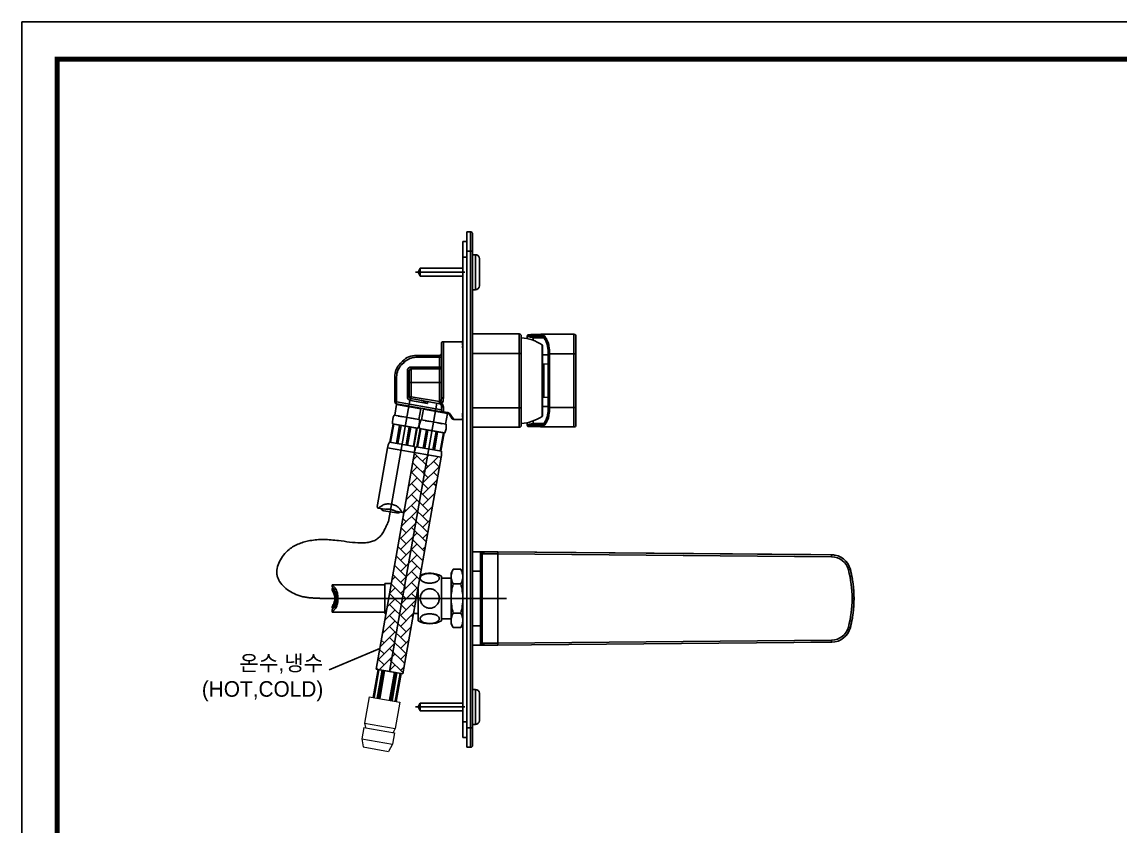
# Model space of a CAD drawing. Extents: x 0 to 1128, y 0 to 827.
# Drawn here: x 0 to 564, y 413 to 827 of the extents above; entities that cross this region are included whole.
import ezdxf

# ---------------------------------------------------------------- set-up
doc = ezdxf.new("R2010")
doc.units = 0
doc.header["$LTSCALE"] = 10
doc.header["$MEASUREMENT"] = 0
doc.linetypes.add('CENTER2', pattern=[28.575, 19.05, -3.175, 3.175, -3.175])
doc.layers.get('0').update_dxf_attribs({"linetype": 'CONTINUOUS'})
doc.layers.add('DEF_LAYER_ASSEM_MEMBER', color=7, linetype='CONTINUOUS')
doc.layers.add('중심선', color=1, linetype='CENTER2')
doc.layers.add('실선', color=7, linetype='CONTINUOUS', lineweight=25)
doc.layers.add('치수선', color=7, linetype='CONTINUOUS', lineweight=20)
doc.styles.add('Daelim Dimension', font='')
doc.styles.get('Daelim Dimension').set_extended_font_data('나눔고딕')

msp = doc.modelspace()

# ---------------------------------------------------------------- hatches: boundary and pattern name
at = {"ltscale": 0.5}
h = msp.add_hatch(dxfattribs=at)
h.set_pattern_fill('AR-HBONE', color=0, style=0)
h.set_pattern_definition([(45, (-1321.4977, -394.7), (4e-16, 5.656854), [12, -4]), (135, (-1318.6692, -391.8718), (4e-16, 5.656854), [12, -4])])
edge = h.paths.add_edge_path()
edge.add_line((201.62, 605.42), (181.97, 494.01))
edge.add_line((215.4, 602.99), (195.76, 491.58))
edge.add_line((195.76, 491.58), (181.97, 494.01))
edge.add_line((215.4, 602.99), (187.83, 607.85))

# ---------------------------------------------------------------- linework, layer by layer
msp.add_line((183.86, 504.7), (157.84, 493.68), dxfattribs=at)
for p, q in [((182.96, 493.84), (180.45, 479.56)), ((182.96, 493.84), (180.45, 479.56)), ((183.44, 493.75), (180.93, 479.47)), ((183.44, 493.75), (180.93, 479.47)), ((185.05, 493.47), (182.53, 479.19)), ((185.05, 493.47), (182.53, 479.19)), ((185.53, 493.39), (183.01, 479.11)), ((185.53, 493.39), (183.01, 479.11)), ((185.85, 493.33), (183.33, 479.05)), ((185.85, 493.33), (183.33, 479.05)), ((186.33, 493.25), (183.81, 478.97)), ((186.33, 493.25), (183.81, 478.97)), ((191.41, 492.35), (188.89, 478.07)), ((191.41, 492.35), (188.89, 478.07)), ((191.89, 492.27), (189.37, 477.99)), ((191.89, 492.27), (189.37, 477.99)), ((192.21, 492.21), (189.69, 477.93)), ((192.21, 492.21), (189.69, 477.93)), ((192.69, 492.12), (190.17, 477.84)), ((192.69, 492.12), (190.17, 477.84)), ((194.29, 491.84), (191.77, 477.56)), ((194.29, 491.84), (191.77, 477.56)), ((194.77, 491.76), (192.25, 477.48)), ((194.77, 491.76), (192.25, 477.48))]:
    msp.add_line(p, q)
msp.add_lwpolyline([(0, 0), (1128.4, 0), (1128.4, 826.8), (0, 826.8)], close=True, dxfattribs=at)
at = {"color": 5, "linetype": 'ByBlock', "lineweight": 200, "const_width": 2.6}
msp.add_lwpolyline([(18.14, 35.4), (1110.14, 35.4), (1110.14, 807.6), (18.14, 807.6)], close=True, dxfattribs=at)
at = {"layer": 'DEF_LAYER_ASSEM_MEMBER', "color": 7, "linetype": 'Continuous'}
for p, q in [((228.52, 453.9), (228.52, 718.9)), ((230.52, 718.9), (228.52, 718.9)), ((231.52, 717.9), (231.52, 454.9)), ((226.52, 713.9), (226.52, 458.9)), ((226.52, 713.9), (228.52, 713.9)), ((233.02, 707.15), (231.52, 707.15)), ((203.52, 698.15), (204.67, 700.15)), ((204.67, 696.15), (204.67, 700.15)), ((226.52, 700.15), (204.67, 700.15)), ((235.02, 705.15), (235.02, 691.15)), ((203.52, 698.15), (204.67, 696.15)), ((226.52, 696.15), (204.67, 696.15)), ((233.02, 689.15), (231.52, 689.15)), ((255.52, 666.4), (231.52, 666.4)), ((261.75, 666.04), (266.6, 666.22)), ((266.69, 666.22), (266.6, 666.22)), ((283.62, 666.22), (266.69, 666.22)), ((215.52, 633.91), (215.52, 661.4)), ((226.37, 662.4), (216.52, 662.4)), ((226.32, 661.54), (226.44, 661.51)), ((226.44, 660.28), (226.32, 660.26)), ((226.42, 662.77), (226.44, 662.76)), ((256.52, 665.4), (256.52, 619.4)), ((259.62, 663.93), (259.62, 665.4)), ((266.17, 665.34), (261.49, 665.29)), ((262.62, 664.79), (261.81, 664.92)), ((266.61, 664.84), (262.62, 664.79)), ((262.62, 663.06), (262.62, 664.79)), ((266.61, 664.84), (266.17, 665.34)), ((266.68, 664.84), (266.61, 664.84)), ((267.52, 624.42), (267.52, 660.38)), ((284.62, 665.22), (284.62, 619.57)), ((202.66, 655.4), (214.52, 655.4)), ((226.44, 659.03), (226.42, 659.03)), ((270.44, 628.57), (270.44, 656.22)), ((194.45, 651.33), (195.59, 652.47)), ((270.44, 651.04), (268.07, 650.94)), ((191.52, 631.47), (191.52, 644.26)), ((199.02, 634.15), (199.02, 647.4)), ((200.02, 648.4), (214.52, 648.4)), ((214.69, 630.54), (199.84, 633.16)), ((270.44, 633.75), (268.07, 633.86)), ((192.48, 630.17), (191.5, 624.64)), ((192.34, 630.48), (218.61, 625.85)), ((193.02, 630.37), (192.48, 630.17)), ((192.48, 630.17), (204.88, 627.98)), ((204.88, 627.98), (203.91, 622.45)), ((204.44, 628.35), (204.88, 627.98)), ((206.26, 627.74), (205.29, 622.21)), ((206.81, 627.93), (206.26, 627.74)), ((206.26, 627.74), (218.67, 625.55)), ((215.52, 627.24), (215.52, 629.56)), ((191.29, 624.58), (191.16, 624.6)), ((191.29, 624.58), (191.3, 624.68)), ((191.3, 624.68), (204.11, 622.42)), ((195.6, 623.82), (193.38, 624.21)), ((202, 622.69), (199.78, 623.08)), ((204.11, 622.42), (204.09, 622.32)), ((204.22, 622.3), (204.09, 622.32)), ((205.07, 622.15), (204.95, 622.17)), ((205.07, 622.15), (205.09, 622.25)), ((205.09, 622.25), (217.89, 619.99)), ((209.38, 621.39), (207.17, 621.78)), ((215.78, 620.26), (213.57, 620.65)), ((218.67, 625.55), (217.7, 620.02)), ((218.23, 625.92), (218.67, 625.55)), ((219.25, 625.44), (221.09, 622.83)), ((226.37, 622.4), (221.91, 622.4)), ((226.32, 624.54), (226.44, 624.51)), ((226.44, 623.28), (226.32, 623.26)), ((226.42, 625.77), (226.44, 625.76)), ((226.44, 622.03), (226.42, 622.03)), ((259.62, 619.4), (259.62, 620.86)), ((262.62, 620), (262.62, 621.74)), ((190.75, 620.1), (189.1, 610.75)), ((191.08, 620.05), (189.43, 610.69)), ((190.42, 620.26), (190.41, 620.16)), ((190.75, 620.1), (190.41, 620.16)), ((190.42, 620.26), (203.42, 617.97)), ((194.03, 619.53), (191.08, 620.05)), ((194.03, 619.53), (192.38, 610.17)), ((194.82, 619.39), (193.17, 610.03)), ((198.99, 618.65), (194.82, 619.39)), ((198.99, 618.65), (197.35, 609.29)), ((199.78, 618.51), (198.13, 609.16)), ((202.74, 617.99), (199.78, 618.51)), ((202.74, 617.99), (201.09, 608.63)), ((203.06, 617.93), (201.41, 608.58)), ((204.54, 617.67), (202.89, 608.32)), ((203.41, 617.87), (203.06, 617.93)), ((204.86, 617.62), (203.22, 608.26)), ((203.42, 617.97), (203.41, 617.87)), ((204.21, 617.83), (204.19, 617.73)), ((204.54, 617.67), (204.19, 617.73)), ((204.21, 617.83), (217.21, 615.54)), ((207.82, 617.09), (204.86, 617.62)), ((207.82, 617.09), (206.17, 607.74)), ((208.61, 616.96), (206.96, 607.6)), ((212.78, 616.22), (208.61, 616.96)), ((212.78, 616.22), (211.13, 606.86)), ((213.57, 616.08), (211.92, 606.72)), ((216.52, 615.56), (213.57, 616.08)), ((216.52, 615.56), (214.87, 606.2)), ((216.85, 615.5), (215.2, 606.15)), ((217.19, 615.44), (216.85, 615.5)), ((217.21, 615.54), (217.19, 615.44)), ((217.89, 619.99), (217.88, 619.89)), ((218, 619.87), (217.88, 619.89)), ((255.52, 618.4), (231.52, 618.4)), ((261.49, 619.51), (266.17, 619.46)), ((261.81, 619.87), (262.62, 620)), ((262.62, 620), (266.61, 619.96)), ((266.61, 619.96), (266.17, 619.46)), ((266.6, 618.58), (266.69, 618.57)), ((266.61, 619.96), (266.68, 619.96)), ((266.69, 618.57), (283.62, 618.57)), ((188.76, 610.81), (201.76, 608.52)), ((201.62, 605.42), (181.97, 494.01)), ((187.83, 607.85), (182.65, 578.49)), ((202.54, 608.38), (215.54, 606.09)), ((215.4, 602.99), (195.76, 491.58)), ((182.92, 576.86), (186.38, 576.25)), ((185.91, 575.54), (192.37, 574.4)), ((192.17, 575.23), (195.63, 574.62)), ((231.52, 554.4), (236.52, 554.4)), ((236.52, 554.4), (244.53, 554.33)), ((236.52, 554.4), (242.48, 554.35)), ((236.52, 507.62), (236.52, 553.17)), ((242.48, 554.35), (244.53, 554.33)), ((244.53, 554.33), (416.03, 552.83)), ((244.53, 554.33), (405.34, 552.93)), ((405.34, 552.93), (416.03, 552.83)), ((215.52, 518.93), (215.52, 541.86)), ((220.52, 543.4), (221.52, 545.4)), ((220.52, 517.4), (220.52, 543.4)), ((221.52, 545.4), (225.52, 545.4)), ((225.52, 545.4), (226.52, 543.4)), ((159.46, 537.35), (159.46, 536.34)), ((186.52, 537.4), (159.56, 537.4)), ((186.52, 522.75), (186.52, 538.05)), ((189.74, 538.05), (186.52, 538.05)), ((220.52, 540.9), (215.52, 540.9)), ((221.52, 537.92), (225.52, 537.92)), ((221.52, 537.92), (221.52, 537.88)), ((221.52, 537.88), (225.52, 537.88)), ((225.52, 537.92), (225.52, 537.88)), ((159.46, 535.53), (159.46, 534.52)), ((160.04, 535.6), (159.54, 535.6)), ((161.61, 529.93), (161.57, 530.4)), ((161.77, 530.4), (161.73, 530.81)), ((203.52, 518.93), (203.52, 535.57)), ((159.46, 526.28), (159.46, 525.47)), ((159.54, 525.4), (159.46, 525.47)), ((160.01, 525.4), (159.54, 525.4)), ((160.4, 525.67), (160.4, 525.65)), ((161.2, 527.83), (161.19, 527.86)), ((159.46, 524.66), (159.46, 523.45)), ((186.52, 523.4), (159.56, 523.4)), ((187.04, 522.75), (186.52, 522.75)), ((203.52, 522.75), (201.26, 522.75)), ((220.52, 519.9), (215.52, 519.9)), ((221.52, 522.92), (225.52, 522.92)), ((221.52, 522.92), (221.52, 522.88)), ((221.52, 522.88), (225.52, 522.88)), ((225.52, 522.92), (225.52, 522.88)), ((426.69, 520.47), (426.67, 520.35)), ((220.52, 517.4), (221.52, 515.4)), ((221.52, 515.4), (225.52, 515.4)), ((225.52, 515.4), (226.52, 517.4)), ((416.03, 507.97), (242.48, 506.45)), ((416.03, 507.97), (405.34, 507.87)), ((231.52, 506.4), (236.52, 506.4)), ((244.53, 506.47), (236.52, 506.4)), ((242.48, 506.45), (236.52, 506.4)), ((233.02, 483.65), (231.52, 483.65)), ((235.02, 481.65), (235.02, 467.65)), ((203.52, 474.65), (204.67, 476.65)), ((203.52, 474.65), (204.67, 472.65)), ((226.52, 476.65), (204.67, 476.65)), ((204.67, 472.65), (204.67, 476.65)), ((226.52, 472.65), (204.67, 472.65)), ((233.02, 465.65), (231.52, 465.65)), ((226.52, 458.9), (228.52, 458.9)), ((230.52, 453.9), (228.52, 453.9))]:
    msp.add_line(p, q, dxfattribs=at)
at = {"layer": 'DEF_LAYER_ASSEM_MEMBER', "color": 9, "linetype": 'Continuous'}
for p, q in [((230.52, 718.9), (230.52, 453.9)), ((226.52, 705.9), (228.52, 705.9)), ((231.52, 708.9), (228.52, 708.9)), ((233.02, 707.15), (233.02, 689.15)), ((255.52, 666.4), (255.52, 618.4)), ((283.62, 666.22), (283.62, 618.57)), ((216.52, 633.47), (216.52, 662.4)), ((259.62, 665.03), (262.62, 664.45)), ((266.17, 665.72), (261.49, 665.55)), ((261.49, 665.29), (261.49, 665.55)), ((261.81, 664.92), (261.49, 665.29)), ((262.62, 664.45), (268.14, 664.31)), ((266.61, 664.84), (266.68, 664.84)), ((267.29, 624), (267.29, 660.8)), ((202.66, 655.4), (202.66, 654.4)), ((214.52, 631.59), (214.52, 655.4)), ((256.52, 656.4), (231.52, 656.4)), ((267.52, 655.73), (270.44, 655.73)), ((270.67, 628.57), (270.67, 656.22)), ((270.67, 656.22), (284.62, 656.22)), ((271.13, 628.57), (271.13, 656.22)), ((194.45, 651.33), (195.15, 650.62)), ((195.15, 650.62), (196.3, 651.76)), ((195.59, 652.47), (196.3, 651.76)), ((200.02, 634.15), (200.02, 649.4)), ((215.52, 649.4), (200.02, 649.4)), ((202.66, 654.4), (215.52, 654.4)), ((268.07, 633.86), (268.07, 650.94)), ((191.52, 644.26), (192.52, 644.26)), ((192.52, 631.47), (192.52, 644.26)), ((198.02, 634.15), (198.02, 647.4)), ((198.02, 647.4), (199.02, 647.4)), ((199.02, 641.4), (215.52, 641.4)), ((200.02, 634.15), (198.02, 634.15)), ((199.67, 632.18), (200.02, 634.15)), ((208.34, 630.65), (199.67, 632.18)), ((214.52, 631.59), (200.02, 634.15)), ((191.52, 631.47), (192.52, 631.47)), ((192.52, 631.47), (192.34, 630.48)), ((192.52, 631.47), (215.52, 627.41)), ((208.34, 630.65), (208.52, 631.63)), ((214.34, 630.61), (214.52, 631.59)), ((214.69, 631.53), (214.52, 631.59)), ((216.52, 626.44), (216.52, 628.88)), ((216.52, 626.44), (218.78, 626.02)), ((256.52, 628.4), (231.52, 628.4)), ((267.52, 629.06), (270.44, 629.06)), ((270.67, 628.57), (284.62, 628.57)), ((220.07, 625.15), (221.91, 622.4)), ((259.62, 619.76), (262.62, 620.34)), ((261.49, 619.51), (261.81, 619.87)), ((261.49, 619.25), (261.49, 619.51)), ((261.49, 619.25), (266.17, 619.08)), ((262.62, 620.34), (268.14, 620.49)), ((266.61, 619.96), (266.68, 619.96)), ((215.4, 602.99), (187.83, 607.85)), ((235.52, 506.65), (235.52, 554.15)), ((236.72, 553.4), (237.4, 553.4)), ((237.4, 553.4), (244.52, 553.33)), ((244.53, 554.33), (244.52, 553.33)), ((244.52, 553.33), (416.02, 551.83)), ((244.52, 507.47), (244.52, 553.33)), ((416.03, 552.83), (416.02, 551.83)), ((231.52, 544.4), (236.52, 544.4)), ((425.63, 545.32), (424.66, 545.07)), ((427.52, 530.4), (426.52, 530.4)), ((231.52, 516.4), (236.52, 516.4)), ((425.63, 515.48), (424.66, 515.73)), ((416.02, 508.97), (244.52, 507.47)), ((416.03, 507.97), (416.02, 508.97)), ((237.4, 507.4), (236.72, 507.4)), ((244.52, 507.47), (237.4, 507.4)), ((244.53, 506.47), (244.52, 507.47)), ((233.02, 483.65), (233.02, 465.65)), ((226.52, 466.9), (228.52, 466.9)), ((231.52, 463.9), (228.52, 463.9))]:
    msp.add_line(p, q, dxfattribs=at)
at = {"layer": 'DEF_LAYER_ASSEM_MEMBER', "color": 7, "linetype": 'Continuous'}
for points in [[(261.75, 666.04), (261.51, 666.03), (261.29, 666.02), (261.1, 666.01), (260.93, 666), (260.77, 665.99), (260.64, 665.98), (260.52, 665.97), (260.42, 665.96), (260.33, 665.96), (260.25, 665.95), (260.18, 665.94), (260.12, 665.93), (260.06, 665.92), (260, 665.9), (259.92, 665.87), (259.81, 665.8), (259.67, 665.64), (259.62, 665.4)], [(259.62, 619.4), (259.67, 619.16), (259.81, 619), (259.92, 618.93), (260, 618.9), (260.06, 618.88), (260.12, 618.87), (260.18, 618.86), (260.25, 618.85), (260.32, 618.84), (260.41, 618.83), (260.52, 618.82), (260.64, 618.82), (260.77, 618.81), (260.92, 618.8), (261.09, 618.79), (261.29, 618.78), (261.5, 618.77), (261.75, 618.76), (266.6, 618.58)]]:
    msp.add_lwpolyline(points, dxfattribs=at)
for centre, radius, start, end in [((230.52, 717.9), 1, 0, 90), ((233.02, 705.15), 2, 0, 90), ((233.02, 691.15), 2, 270, 0), ((255.52, 665.4), 1, 0, 90), ((283.62, 665.22), 1, 0, 90), ((216.52, 661.4), 1, 90, 180), ((234.93, 660.9), 8.69, 167.607, 172.5282), ((234.82, 660.9), 8.61, 164.8445, 167.4564), ((235.16, 660.9), 8.74, 175.9624, 184.0376), ((255.16, 642.4), 22.04, 56.5926, 86.4605), ((267.02, 660.38), 0.5, 0, 56.5926), ((266.07, 661.59), 3.39, 50.2532, 55.8168), ((202.66, 645.4), 10, 90, 135), ((214.52, 656.4), 1, 270, 0), ((234.93, 660.9), 8.69, 187.4718, 192.393), ((234.82, 660.9), 8.61, 192.5436, 195.1555), ((201.52, 644.26), 10, 135, 180), ((214.52, 649.4), 1, 270, 0), ((268.12, 649.94), 1, 92.5, 127.6059), ((200.02, 647.4), 1, 90, 180), ((200.02, 634.15), 1, 180, 260), ((268.12, 634.86), 1, 232.3941, 267.5), ((192.52, 631.47), 1, 180, 260), ((214.52, 629.56), 1, 0, 80), ((216.52, 627.24), 1, 180, 260), ((198.38, 621.15), 8, 154.4101, 186.3348), ((194.37, 622.43), 2.04, 114.3627, 119.0689), ((194.06, 622.48), 2.04, 40.9311, 45.6373), ((200.77, 621.3), 2.04, 114.3627, 119.0689), ((200.46, 621.36), 2.04, 40.9311, 45.6373), ((196.25, 621.52), 8, 333.6652, 5.5899), ((212.16, 618.71), 8, 154.4101, 186.3348), ((208.16, 620), 2.04, 114.3627, 119.0689), ((207.84, 620.05), 2.04, 40.9311, 45.6373), ((214.56, 618.87), 2.04, 114.3627, 119.0689), ((218.44, 624.87), 1, 35, 80), ((221.91, 623.4), 1, 215.0008, 270.0005), ((234.93, 623.9), 8.69, 167.607, 172.5282), ((234.93, 623.9), 8.69, 187.4718, 192.393), ((234.82, 623.9), 8.61, 164.8445, 167.4564), ((235.16, 623.9), 8.74, 175.9624, 184.0376), ((234.82, 623.9), 8.61, 192.5436, 195.1555), ((255.16, 642.4), 22.04, 273.5395, 303.4074), ((267.02, 624.42), 0.5, 303.4074, 0), ((214.25, 618.92), 2.04, 40.9311, 45.6373), ((210.04, 619.09), 8, 333.6652, 5.5899), ((255.52, 619.4), 1, 270, 0), ((266.07, 623.21), 3.39, 304.1818, 309.7489), ((283.62, 619.57), 1, 270, 0), ((199.65, 605.77), 12, 155.1649, 170), ((189.8, 607.51), 12, 350, 4.8351), ((213.43, 603.34), 12, 155.1649, 170), ((203.59, 605.07), 12, 350, 4.8351), ((415.95, 542.83), 10, 14.3991, 89.5), ((415.94, 542.92), 9.91, 78.6223, 89.4444), ((209.52, 530.9), 12.5, 61.3146, 112.5249), ((416.29, 542.92), 9.64, 14.7668, 15.1176), ((416.28, 542.92), 9.65, 14.3992, 14.7663), ((367.46, 530.39), 60.06, 0.0071, 14.3921), ((367.56, 530.41), 59.96, 9.608, 14.3953), ((155.07, 531.29), 7.37, 40.7561, 41.4377), ((155.23, 531.43), 7.15, 39.5835, 40.7573), ((209.52, 547.91), 9.61, 269.525, 270), ((154.7, 533.87), 5.86, 11.0063, 12.3685), ((153.22, 533.58), 7.36, 10.765, 11.047), ((221.63, 538.45), 61.18, 183.289, 184.5098), ((155.67, 531.16), 5.56, 24.0472, 26.4894), ((155.5, 531.65), 6.8, 36.3533, 39.5989), ((154.74, 530.75), 6.58, 20.8837, 24.0227), ((155.33, 531.16), 6.29, 26.2879, 29.265), ((228.11, 538.78), 67.44, 183.8641, 184.1701), ((154.83, 530.86), 6.73, 23.4595, 26.6405), ((228.03, 538.78), 67.36, 184.1712, 184.5122), ((154.24, 530.55), 7.12, 15.8124, 20.9467), ((154.96, 530.98), 6.7, 23.0468, 26.2876), ((154.79, 530.84), 6.78, 22.0119, 23.4625), ((154.35, 530.58), 7, 14.2007, 15.772), ((154.77, 530.89), 6.92, 22.7413, 23.0625), ((154.68, 530.86), 7.01, 18.6898, 22.7334), ((154.07, 530.56), 7.41, 12.8133, 13.7896), ((154.06, 530.61), 7.54, 13.4037, 13.7449), ((369.59, 549.87), 208.93, 184.8087, 185.0364), ((152.95, 530.4), 8.54, 357.9114, 1.1372), ((153.2, 530.47), 8.55, 11.6559, 12.9981), ((152.05, 530.4), 9.69, 0.0207, 2.4596), ((152.16, 530.4), 9.58, 358.8338, 0.0206), ((367.46, 530.41), 60.06, 345.6079, 359.9929), ((367.41, 530.38), 60.1, 4.5696, 5.0165), ((367.57, 530.4), 59.94, 0.0035, 4.5712), ((367.57, 530.4), 59.94, 355.4594, 359.9966), ((84.67, 522.5), 75.62, 2.3982, 3.1168), ((83.78, 522.32), 76.7, 2.5034, 3.2195), ((167.59, 527.2), 7.24, 190.3387, 191.5478), ((153.16, 530.47), 8.22, 346.3029, 347.6838), ((90.35, 522.76), 71.02, 4.4368, 4.6574), ((88.8, 522.64), 72.58, 4.1271, 4.4365), ((83.81, 522.29), 77.58, 3.5551, 4.0948), ((153.48, 530.35), 8.01, 348.0914, 354.7307), ((80.72, 522.22), 80.86, 4.2919, 4.5996), ((153.98, 530.21), 7.62, 345.2652, 348.3744), ((80.26, 522.18), 81.32, 4.0151, 4.2911), ((154.53, 530), 7.17, 342.8117, 345.7528), ((153.72, 530.26), 7.89, 348.3605, 349.3386), ((153.08, 530.39), 8.42, 354.7143, 357.9166), ((153.96, 530.14), 7.76, 345.7327, 347.2037), ((153.48, 530.25), 8.25, 347.2206, 351.3019), ((153.04, 530.32), 8.7, 351.2871, 353.1372), ((152.67, 530.36), 9.07, 353.1369, 355.152), ((152.33, 530.39), 9.41, 355.1555, 358.8415), ((209.52, 530.21), 4.81, 269.0501, 270), ((367.56, 530.38), 59.95, 345.6047, 350.3637), ((209.52, 529.9), 12.5, 241.3146, 298.6854), ((415.95, 517.96), 10, 270.5, 345.6009), ((416.29, 517.88), 9.64, 344.8779, 345.2332), ((416.28, 517.88), 9.65, 345.2337, 345.6008), ((233.02, 481.65), 2, 0, 90), ((233.02, 467.65), 2, 270, 0), ((230.52, 454.9), 1, 270, 0)]:
    msp.add_arc(centre, radius, start, end, dxfattribs=at)
at = {"layer": 'DEF_LAYER_ASSEM_MEMBER', "color": 9, "linetype": 'Continuous'}
for centre, radius, start, end in [((201.52, 644.26), 9, 135, 180), ((202.66, 645.4), 9, 90, 135), ((200.02, 647.4), 2, 90, 180), ((200.02, 634.15), 2, 180, 260), ((415.95, 542.83), 9, 14.4, 89.4991), ((367.46, 530.39), 59.06, 0.0074, 14.3917), ((367.46, 530.41), 59.06, 345.6083, 359.9926), ((415.95, 517.97), 9, 270.5008, 345.6)]:
    msp.add_arc(centre, radius, start, end, dxfattribs=at)
at = {"layer": 'DEF_LAYER_ASSEM_MEMBER', "color": 7, "linetype": 'Continuous'}
msp.add_ellipse((279.62, 661.34), major_axis=(20, -3.86), ratio=0.016828, start_param=9.337489, end_param=9.428026, dxfattribs=at)
at = {"layer": 'DEF_LAYER_ASSEM_MEMBER', "color": 9, "linetype": 'Continuous'}
for points, start_tangent, end_tangent in [([(261.49, 665.55), (261.62, 665.89), (261.93, 666.05)], (-0.006686, 0.999978), (0.999231, 0.039216)), ([(266.17, 665.72), (266.29, 666.07), (266.6, 666.22)], (-0.006686, 0.999978), (0.999231, 0.039216)), ([(271.13, 656.22), (270.76, 660.2), (270.33, 661.95), (269.76, 663.45), (269.08, 664.65), (268.33, 665.52), (267.53, 666.05), (266.7, 666.22)], (-0.000082, 1), (-1, 0.000416)), ([(261.49, 665.55), (261.06, 665.53), (260.68, 665.51), (260.36, 665.49), (260.09, 665.48), (259.88, 665.46), (259.74, 665.44), (259.65, 665.42), (259.62, 665.4)], (-0.999335, -0.036475), (-0.001207, -0.999999)), ([(268.73, 664.08), (268.13, 664.81), (267.5, 665.33), (266.84, 665.64), (266.17, 665.72)], (-0.566457, 0.824091), (-0.999308, -0.037188)), ([(270.67, 656.22), (270.54, 658.57), (270.14, 660.75), (269.52, 662.62), (268.73, 664.08)], (-0.000077, 1), (-0.566457, 0.824091)), ([(215.08, 631.21), (215.32, 631.85), (215.44, 632.53), (215.52, 633.91)], (0.466732, 0.884399), (0.000004, 1)), ([(215.52, 633.91), (215.81, 633.6), (216.13, 633.5), (216.52, 633.47)], (0, -1), (1, 0)), ([(215.65, 630.62), (216.35, 631.94), (216.52, 633.47)], (0.708881, 0.705328), (0.000016, 1)), ([(214.69, 630.54), (214.66, 630.57), (214.64, 630.63), (214.62, 630.84), (214.64, 631.16), (214.69, 631.53)], (-0.984808, 0.173649), (0.168563, 0.985691)), ([(215.08, 631.21), (215.01, 631.3), (214.69, 631.53)], (-0.588802, 0.808278), (-0.940516, 0.339749)), ([(215.08, 630.38), (214.99, 630.51), (214.96, 630.65), (214.96, 630.82), (215.08, 631.21)], (-0.823285, 0.567628), (0.397084, 0.917782)), ([(215.65, 630.62), (215.49, 630.74), (215.08, 631.21)], (-0.822878, 0.568218), (-0.539614, 0.841913)), ([(215.08, 630.38), (215.32, 630.39), (215.48, 630.48), (215.65, 630.62)], (0.823299, -0.567608), (0.730953, 0.682428)), ([(215.52, 629.56), (215.59, 629.3), (215.81, 629.08), (216.13, 628.94), (216.52, 628.88)], (0, -1), (1, 0.000001)), ([(215.52, 627.24), (215.59, 626.93), (215.81, 626.67), (216.13, 626.5), (216.52, 626.44)], (0, -1), (1, 0)), ([(216.52, 628.88), (216.32, 629.8), (215.65, 630.62)], (-0.00013, 1), (-0.809269, 0.587438)), ([(216.34, 626.25), (216.43, 626.29), (216.52, 626.44)], (0.984808, -0.173648), (0.436648, 0.899632)), ([(266.7, 618.57), (267.53, 618.75), (268.33, 619.28), (269.08, 620.15), (269.76, 621.35), (270.33, 622.84), (270.76, 624.6), (271.13, 628.57)], (1, 0.000416), (0.000092, 1)), ([(268.73, 620.71), (269.52, 622.18), (270.14, 624.05), (270.54, 626.23), (270.67, 628.57)], (0.566437, 0.824105), (0.000086, 1)), ([(218.78, 626.02), (218.69, 625.89), (218.61, 625.85)], (-0.472187, -0.881498), (-0.984822, 0.17357)), ([(218.78, 626.02), (218.98, 625.97), (219.46, 625.75)], (0.983092, -0.183114), (0.845822, -0.533465)), ([(220.07, 625.15), (219.6, 625.19), (219.25, 625.44)], (-0.984247, -0.176801), (-0.573613, 0.819126)), ([(219.46, 625.75), (219.66, 625.61), (220.07, 625.15)], (0.845822, -0.533465), (0.553812, -0.832641)), ([(266.17, 619.08), (266.84, 619.16), (267.5, 619.46), (268.13, 619.98), (268.73, 620.71)], (0.999308, -0.0372), (0.566437, 0.824105)), ([(259.62, 619.4), (259.65, 619.38), (259.74, 619.36), (259.88, 619.34), (260.09, 619.32), (260.36, 619.3), (260.68, 619.29), (261.06, 619.27), (261.49, 619.25)], (0.001208, -0.999999), (0.999335, -0.036475)), ([(261.49, 619.25), (261.62, 618.9), (261.93, 618.75)], (-0.006686, -0.999978), (0.999231, -0.039216)), ([(266.17, 619.08), (266.29, 618.73), (266.6, 618.58)], (-0.006685, -0.999978), (0.999231, -0.039216)), ([(235.52, 554.15), (235.57, 554.34), (235.74, 554.4)], (-0.000164, 1), (1, 0.000156)), ([(235.52, 554.15), (236.22, 553.86), (236.52, 553.17)], (1, 0.000001), (0, -1)), ([(235.74, 554.4), (236.43, 554.11), (236.72, 553.4)], (1, 0), (0, -1)), ([(236.52, 554.4), (236.86, 554.32), (237.14, 554.1), (237.4, 553.4)], (0.999996, -0.0029), (-0.001665, -0.999999)), ([(236.52, 553.17), (236.57, 553.34), (236.72, 553.4)], (-0.00009, 1), (1, 0.000243)), ([(235.52, 506.65), (236.22, 506.93), (236.52, 507.62)], (1, 0), (0, 1)), ([(235.74, 506.4), (235.57, 506.46), (235.52, 506.65)], (-1, 0.000181), (0.000166, 1)), ([(235.74, 506.4), (236.43, 506.69), (236.72, 507.4)], (1, 0), (0.000001, 1)), ([(236.72, 507.4), (236.57, 507.45), (236.52, 507.62)], (-1, 0.000279), (0.000091, 1)), ([(236.52, 506.4), (236.86, 506.48), (237.14, 506.69), (237.4, 507.4)], (0.999996, 0.00291), (-0.000345, 1))]:
    msp.add_spline(points, degree=3, dxfattribs=dict(at, start_tangent=start_tangent, end_tangent=end_tangent))
at = {"layer": 'DEF_LAYER_ASSEM_MEMBER', "color": 7, "linetype": 'Continuous'}
for points, start_tangent, end_tangent in [([(226.32, 662.03), (226.3, 661.84), (226.29, 661.68), (226.3, 661.58), (226.3, 661.55), (226.32, 661.54)], (-0.130028, -0.99151), (0.984808, -0.173648)), ([(226.32, 660.26), (226.3, 660.24), (226.29, 660.19)], (-0.984808, -0.173648), (-0.091748, -0.995782)), ([(226.29, 660.19), (226.29, 660.01), (226.32, 659.77)], (-0.091748, -0.995782), (0.130028, -0.99151)), ([(261.49, 665.29), (260.83, 665.28), (260.31, 665.26), (259.93, 665.24), (259.7, 665.22)], (-0.999939, -0.011014), (-0.987055, -0.160379)), ([(261.81, 664.92), (261.03, 665.05), (260.42, 665.14), (259.97, 665.19), (259.7, 665.22)], (-0.987078, 0.160244), (-0.999498, 0.03168)), ([(268.03, 664.44), (267.13, 665.11), (266.17, 665.34)], (-0.696811, 0.717255), (-0.999898, -0.014269)), ([(267.98, 664.39), (267.34, 664.72), (266.68, 664.84)], (-0.827875, 0.560912), (-0.999698, 0.024572)), ([(268.49, 663.89), (268.38, 664.04), (268.03, 664.44)], (-0.587629, 0.80913), (-0.696811, 0.717255)), ([(270.44, 656.22), (270.33, 658.35), (269.96, 660.45), (269.34, 662.35), (268.49, 663.89)], (0.000242, 1), (-0.587629, 0.80913)), ([(205.11, 632.23), (205.91, 631.99), (206.72, 631.6), (208.34, 630.65)], (0.984808, -0.173648), (0.853399, -0.521259)), ([(268.49, 620.9), (269.34, 622.44), (269.96, 624.35), (270.33, 626.45), (270.44, 628.57)], (0.587631, 0.809129), (-0.000264, 1)), ([(226.32, 625.03), (226.3, 624.84), (226.29, 624.68), (226.3, 624.58), (226.3, 624.55), (226.32, 624.54)], (-0.130028, -0.99151), (0.984808, -0.173648)), ([(226.32, 623.26), (226.3, 623.24), (226.29, 623.19)], (-0.984808, -0.173648), (-0.091748, -0.995782)), ([(226.29, 623.19), (226.29, 623.01), (226.32, 622.77)], (-0.091748, -0.995782), (0.130028, -0.99151)), ([(268.03, 620.36), (268.15, 620.48), (268.49, 620.9)], (0.69681, 0.717255), (0.587631, 0.809129)), ([(259.62, 619.6), (259.63, 619.59), (259.64, 619.58)], (0, -1), (0.982213, -0.187768)), ([(259.64, 619.58), (259.65, 619.58), (259.7, 619.58)], (0.982213, -0.187768), (1, 0.000622)), ([(259.7, 619.58), (259.97, 619.6), (260.42, 619.66), (261.03, 619.75), (261.81, 619.87)], (0.999498, 0.03168), (0.987078, 0.160244)), ([(259.7, 619.58), (259.93, 619.56), (260.31, 619.54), (260.83, 619.52), (261.49, 619.51)], (0.987048, -0.160425), (0.999939, -0.011014)), ([(266.17, 619.46), (267.13, 619.68), (268.03, 620.36)], (0.999901, -0.014097), (0.69681, 0.717255)), ([(266.68, 619.96), (267.34, 620.08), (267.98, 620.4)], (0.999695, 0.024708), (0.827889, 0.560892)), ([(182.65, 578.49), (182.59, 577.99), (182.6, 577.5), (182.63, 577.28), (182.69, 577.08), (182.79, 576.93), (182.92, 576.86)], (-0.173648, -0.984808), (0.984648, -0.174554)), ([(182.92, 576.86), (183.17, 576.9), (183.45, 577.05), (183.77, 577.26), (184.11, 577.5), (184.84, 578.01), (185.67, 578.47), (186.6, 578.81), (187.63, 578.99), (188.72, 579), (189.83, 578.87), (190.91, 578.61), (191.93, 578.23), (192.84, 577.71), (193.6, 577.07), (194.22, 576.36), (194.74, 575.63), (194.97, 575.29), (195.19, 574.98), (195.41, 574.74), (195.63, 574.62)], (0.984648, -0.174554), (0.988841, -0.148973)), ([(185.91, 575.54), (184.89, 575.91), (184.17, 576.64)], (-0.984756, 0.173941), (-0.565597, 0.824682)), ([(192.17, 575.23), (191.58, 575.43), (190.91, 575.73), (190.16, 576.01), (189.36, 576.22), (188.53, 576.3), (187.74, 576.29), (187.01, 576.24), (186.38, 576.25)], (-0.985007, 0.172515), (-0.984685, 0.174342)), ([(195.63, 574.62), (196.15, 575.11), (196.32, 575.57), (196.44, 576.05)], (0.988841, -0.148973), (0.173648, 0.984808)), ([(194.39, 574.84), (193.46, 574.4), (192.37, 574.4)], (-0.812432, -0.583056), (-0.984748, 0.173984)), ([(209.44, 538.29), (207.49, 538.52), (205.88, 539.11), (205.29, 539.52), (204.88, 539.98), (204.66, 540.47), (204.63, 540.98), (204.8, 541.47), (205.17, 541.94), (205.71, 542.36), (206.41, 542.72), (208.18, 543.2), (210.17, 543.27)], (-0.999966, 0.00829), (0.997631, -0.068795)), ([(210.17, 543.27), (211.92, 542.97), (213.33, 542.36), (213.83, 541.97), (214.19, 541.55), (214.38, 541.09), (214.41, 540.63), (214.26, 540.17), (213.95, 539.73), (213.49, 539.33), (212.88, 538.97), (211.33, 538.47), (209.52, 538.29)], (0.997631, -0.068795), (-1, 0)), ([(221.52, 545.4), (220.79, 543.54), (220.52, 541.66)], (-0.44642, -0.894824), (0, -1)), ([(220.52, 541.66), (220.79, 539.77), (221.52, 537.92)], (0, -1), (0.44642, -0.894824)), ([(225.52, 545.4), (226.25, 543.54), (226.52, 541.66)], (0.44642, -0.894824), (0, -1)), ([(226.52, 541.66), (226.25, 539.77), (225.52, 537.92)], (0, -1), (-0.44642, -0.894824)), ([(159.54, 537.4), (159.48, 537.39), (159.46, 537.35)], (-0.999967, -0.008155), (-0.000277, -1)), ([(159.46, 537.35), (159.48, 537.28), (159.56, 537.19), (159.68, 537.07), (159.83, 536.93), (160.19, 536.58), (160.59, 536.16)], (-0.000277, -1), (0.661783, -0.749696)), ([(160.22, 535.39), (159.93, 535.72), (159.69, 536), (159.52, 536.21), (159.48, 536.28), (159.46, 536.34)], (-0.631699, 0.775214), (0.000759, 1)), ([(221.52, 537.88), (220.79, 534.17), (220.52, 530.4)], (-0.242029, -0.970269), (0, -1)), ([(225.52, 537.88), (226.25, 534.17), (226.52, 530.4)], (0.242029, -0.970269), (0, -1)), ([(159.54, 535.6), (159.48, 535.58), (159.46, 535.53)], (-1, 0.000252), (-0.003764, -0.999993)), ([(159.46, 535.53), (159.49, 535.43), (159.58, 535.28), (159.72, 535.08), (159.9, 534.85)], (-0.003764, -0.999993), (0.594392, -0.804175)), ([(159.46, 526.28), (159.48, 526.37), (159.52, 526.48), (159.69, 526.8), (159.92, 527.22), (160.16, 527.72), (160.39, 528.3), (160.57, 528.95), (160.73, 530.4), (160.57, 531.85), (160.39, 532.5), (160.16, 533.08), (159.92, 533.58), (159.69, 533.99), (159.52, 534.31), (159.48, 534.43), (159.46, 534.52)], (0.000966, 1), (-0.000944, 1)), ([(162.36, 530.4), (162.31, 529.07), (162.13, 527.8), (161.81, 526.65), (161.33, 525.65), (160.76, 524.84), (160.46, 524.5), (160.17, 524.2), (159.9, 523.94), (159.67, 523.72), (159.51, 523.56), (159.46, 523.45)], (0, -1), (0.000063, -1)), ([(159.9, 534.85), (160.08, 534.6), (160.65, 533.64)], (0.594392, -0.804175), (0.440306, -0.897848)), ([(160.56, 534.94), (160.47, 535.06), (160.22, 535.39)], (-0.573563, 0.819161), (-0.631699, 0.775214)), ([(160.65, 533.64), (160.6, 534.02), (160.46, 534.95)], (-0.116625, 0.993176), (-0.186815, 0.982395)), ([(160.88, 533.48), (160.99, 533.21), (161.27, 532.33)], (0.403185, -0.915119), (0.23837, -0.971174)), ([(160.98, 535.68), (161.6, 534.65), (162.05, 533.38), (162.29, 531.93), (162.36, 530.4)], (0.592497, -0.805573), (0, -1)), ([(161.39, 532.4), (161.32, 532.66), (161.07, 533.38)], (-0.237601, 0.971363), (-0.374802, 0.927105)), ([(161.14, 532.3), (161.3, 531.43), (161.19, 528.72)], (0.245389, -0.969425), (-0.213274, -0.976992)), ([(161.3, 532.2), (161.38, 531.81), (161.49, 530.57)], (0.221789, -0.975095), (0.019835, -0.999803)), ([(161.52, 532.39), (161.48, 532.58), (161.32, 533.1)], (-0.22503, 0.974352), (-0.320477, 0.947256)), ([(161.57, 530.4), (161.47, 531.53)], (-0.086236, 0.996275), (-0.087458, 0.996168)), ([(161.67, 531.55), (161.57, 532.2)], (-0.11644, 0.993198), (-0.202145, 0.979356)), ([(209.44, 525.4), (207.49, 525.85), (205.88, 527.05), (204.88, 528.78), (204.63, 530.77), (205.17, 532.7), (206.41, 534.27), (207.25, 534.83), (208.18, 535.21), (210.18, 535.35)], (-0.999863, 0.016579), (0.990508, -0.137454)), ([(210.18, 535.35), (211.93, 534.75), (213.33, 533.54), (214.19, 531.91), (214.41, 530.07), (213.95, 528.27), (212.88, 526.76), (211.33, 525.75), (209.52, 525.4)], (0.990508, -0.137454), (-1, 0)), ([(220.52, 530.4), (220.79, 526.63), (221.52, 522.92)], (0, -1), (0.242029, -0.970269)), ([(226.52, 530.4), (226.25, 526.63), (225.52, 522.92)], (0, -1), (-0.242029, -0.970269)), ([(159.46, 525.47), (159.48, 525.56), (159.55, 525.69), (159.8, 526.05)], (-0.000609, 1), (0.580036, 0.814591)), ([(159.46, 524.66), (159.49, 524.74), (159.56, 524.86), (159.83, 525.18)], (-0.002789, 0.999996), (0.651932, 0.758278)), ([(159.8, 526.05), (159.89, 526.17), (160.18, 526.61)], (0.580036, 0.814591), (0.528267, 0.849078)), ([(159.83, 525.18), (159.92, 525.29), (160.22, 525.66)], (0.651932, 0.758278), (0.611743, 0.791056)), ([(161.14, 528.53), (160.99, 527.99), (160.35, 526.63)], (-0.240883, -0.970554), (-0.517005, -0.855983)), ([(160.47, 525.9), (160.44, 526.06), (160.35, 526.63)], (-0.180079, 0.983652), (-0.132281, 0.991212)), ([(160.4, 525.65), (160.63, 525.96), (161.25, 527.1)], (0.602265, 0.798296), (0.39012, 0.920764)), ([(161.47, 528.8), (161.52, 529.08), (161.61, 529.93)], (0.185022, 0.982734), (0.05225, 0.998634)), ([(159.46, 523.45), (159.48, 523.41), (159.54, 523.4)], (0.000063, -1), (0.999965, -0.008309)), ([(209.52, 522.51), (207.63, 522.31), (206.05, 521.77), (205.44, 521.4), (205, 520.97), (204.72, 520.51), (204.62, 520.03), (204.7, 519.55), (204.97, 519.08), (205.4, 518.65), (205.99, 518.27), (207.56, 517.71), (209.44, 517.51)], (-1, 0), (0.999966, -0.00829)), ([(209.52, 522.51), (211.42, 522.31), (213.01, 521.76), (213.62, 521.38), (214.06, 520.94), (214.33, 520.47), (214.42, 519.99), (214.32, 519.5), (214.03, 519.03), (213.57, 518.6), (212.96, 518.23), (211.34, 517.69), (209.44, 517.51)], (1, 0), (-0.999966, 0.00829)), ([(221.52, 522.88), (220.79, 521.03), (220.52, 519.14)], (-0.44642, -0.894824), (0, -1)), ([(220.52, 519.14), (220.53, 518.72), (220.73, 517.44)], (0, -1), (0.244663, -0.969608)), ([(225.52, 522.88), (226.25, 521.03), (226.52, 519.14)], (0.44642, -0.894824), (0, -1)), ([(226.52, 519.14), (226.5, 518.72), (226.3, 517.44)], (0, -1), (-0.244663, -0.969608)), ([(220.73, 517.44), (220.88, 516.93), (221.52, 515.4)], (0.244663, -0.969608), (0.44642, -0.894824)), ([(226.3, 517.44), (226.15, 516.93), (225.52, 515.4)], (-0.244663, -0.969608), (-0.44642, -0.894824))]:
    msp.add_spline(points, degree=3, dxfattribs=dict(at, start_tangent=start_tangent, end_tangent=end_tangent))
at = {"layer": '실선'}
for p, q in [((195.76, 491.58), (181.97, 494.01)), ((194.78, 491.78), (182.95, 493.82)), ((194.78, 491.78), (182.95, 493.82)), ((194.77, 491.76), (182.96, 493.84))]:
    msp.add_line(p, q, dxfattribs=at)
at = {"layer": '중심선'}
for p, q in [((227.59, 698.15), (202.28, 698.15)), ((199.41, 633.24), (188.27, 570.03)), ((213.2, 630.81), (188.87, 492.8)), ((249.03, 530.4), (156.84, 530.4)), ((227.59, 474.65), (202.28, 474.65))]:
    msp.add_line(p, q, dxfattribs=at)
msp.add_spline([(188.27, 570.03), (183.2, 561.51), (162.69, 560.14), (147.98, 560.14), (137.21, 555.53), (131.06, 542.37), (141.66, 532.12), (150.38, 530.58), (156.84, 530.4)], degree=3, dxfattribs=at)
at = {"layer": '치수선', "color": 0}
for p, q in [((178.47, 479.91), (176.07, 466.32)), ((178.47, 479.91), (194.23, 477.13)), ((194.23, 477.13), (191.83, 463.54)), ((175.69, 464.15), (174.65, 458.24)), ((175.69, 464.15), (191.45, 461.37)), ((176.07, 466.32), (191.83, 463.54)), ((176.07, 466.32), (176.48, 464.01)), ((191.83, 463.54), (190.66, 461.51)), ((174.65, 458.24), (190.41, 455.46)), ((174.65, 458.24), (175.33, 454.06)), ((191.45, 461.37), (190.41, 455.46)), ((175.33, 454.06), (188.33, 451.77)), ((190.41, 455.46), (188.33, 451.77))]:
    msp.add_line(p, q, dxfattribs=at)

# ---------------------------------------------------------------- texts
at = {"layer": '실선', "insert": (154.82, 501.22), "char_height": 8, "attachment_point": 3, "style": 'Daelim Dimension'}
msp.add_mtext_dynamic_manual_height_columns('  온수,냉수\\P(HOT,COLD)', width=59.0321, gutter_width=12.5, heights=[0], dxfattribs=at)

doc.saveas('drawing.dxf')
